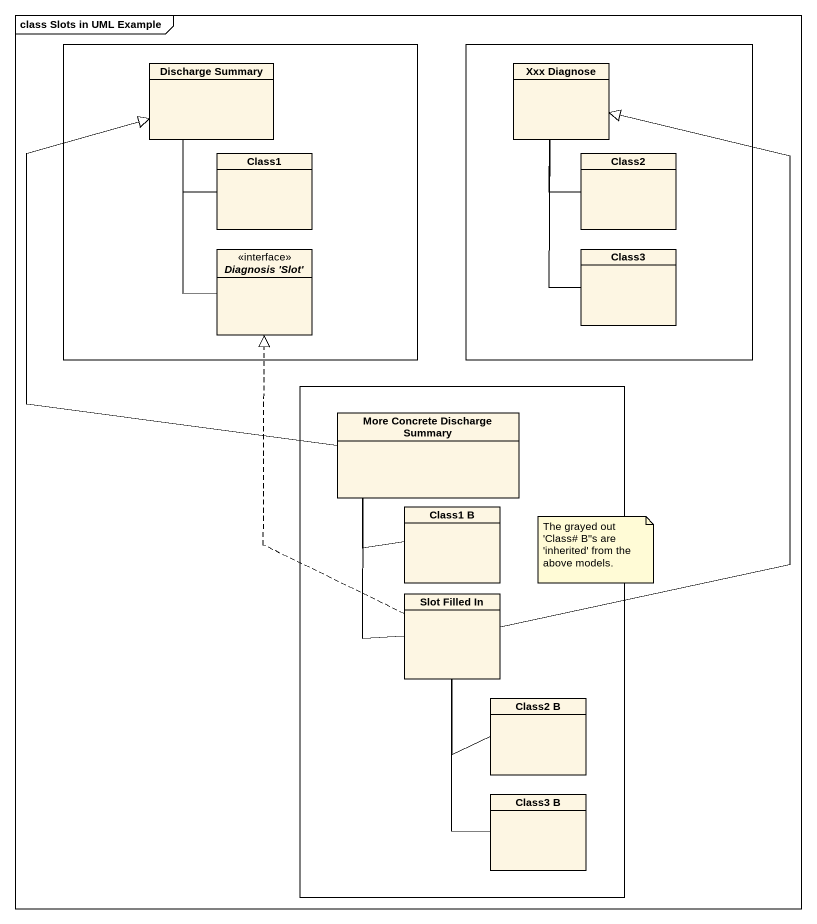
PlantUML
@startuml
mainframe class Slots in UML Example
hide circle
hide empty members
rectangle " " as rectangle1 {
  class "Discharge Summary" as Discharge_Summary
  class Class1
  interface "Diagnosis 'Slot'" as Diagnosis_Slot
}
rectangle " " as rectangle2 {
  class "Xxx Diagnose" as Xxx_Diagnose
  class Class2
  class Class3
}
rectangle " " as rectangle3 {
  class "More Concrete Discharge Summary" as More_Concrete_Discharge
  class "Class1 B" as Class1_B
  class "Slot Filled In" as Slot_Filled_In
  class "Class2 B" as Class2_B
  class "Class3 B" as Class3_B
}
Discharge_Summary -- Class1
Discharge_Summary -- Diagnosis_Slot
Xxx_Diagnose -- Class2
Xxx_Diagnose -- Class3
More_Concrete_Discharge -up-|> Discharge_Summary
More_Concrete_Discharge -- Class1_B
More_Concrete_Discharge -- Slot_Filled_In
Slot_Filled_In -up-|> Xxx_Diagnose
Slot_Filled_In .up.|> Diagnosis_Slot
Slot_Filled_In -- Class2_B
Slot_Filled_In -- Class3_B
note as N1
  The grayed out 'Class# B''s are 'inherited' from the above models.
end note
@enduml
